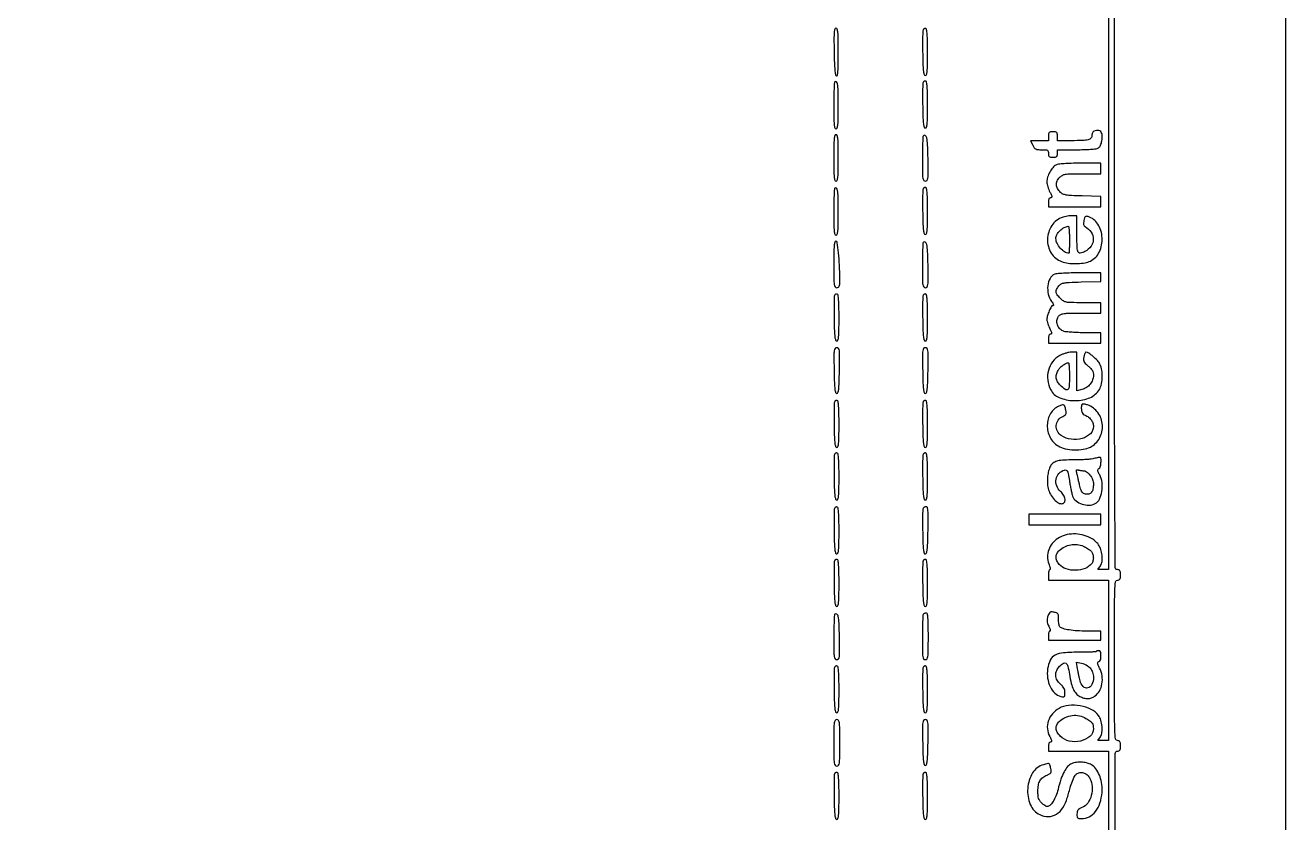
# Model space of a CAD drawing. Extents: x 56 to 1133, y 13 to 780.
# Drawn here: x 598.2 to 669.4, y 490.1 to 535.1 of the extents above; entities that cross this region are included whole.
import ezdxf

# ---------------------------------------------------------------- set-up
doc = ezdxf.new("R2010")
doc.units = 0
doc.header["$MEASUREMENT"] = 0

msp = doc.modelspace()

# ---------------------------------------------------------------- linework, layer by layer
for points in [[(512.7183, 748.668533, -0.000001), (459.121102, 751.17978, -0.000001), (407.844657, 753.582407, -0.000001), (364.322196, 755.62181, -0.000003), (342.098843, 756.663341)], [(597.152773, 709.532732, 0.000001), (644.775909, 711.772814, 0.02038)], [(546.558755, 675.894767, 0.000001), (593.453206, 675.911769, 0.256594)], [(529.032925, 286.436984, -0.000002), (529.83462, 265.012438, -0.000004), (530.769888, 240.009811, -0.000003), (531.839084, 211.4154, 0.000001), (532.991169, 180.601107, 0.000001), (534.178651, 148.843697, 0.000001), (535.23949, 120.47627, 0.000003), (535.941746, 101.701946, 0.000115)], [(340.916813, 486.835527, -0.000001), (340.895598, 462.377991, -0.192633)], [(1130.14234, 577.288816, 0.000001), (1112.945079, 577.188951, 0.000111)], [(593.378593, 696.469297, 0.000002), (562.930092, 696.495285, 0.000139)], [(659.5416, 273.9771, -0.000009), (659.54438, 420.999454, -0.000183)], [(340.275612, 460.29304, 0.000001), (337.392807, 449.674757, 0.000025)], [(528.70788, 577.073614, 0.000003), (528.686579, 549.005158, 0.000159)], [(1130.319428, 549.297508, 0.000003), (1130.298148, 577.178284, 0.310328)], [(308.265541, 303.202231, -0.000001), (310.164009, 315.537643, -0.000018)], [(358.825898, 675.890535, 0.000017), (481.082405, 675.883684, 0.000096)], [(478.976143, 642.156178, 0.000003), (460.681715, 642.17741, 0.000206)], [(482.385504, 704.150272, 0.000022), (544.65467, 707.067273, 0.000037)], [(321.234872, 387.4257), (331.297936, 424.538048, 0.000031), (335.156582, 438.772108, 0.000051), (338.404975, 450.762803), (341.355812, 461.659591, 0.06621), (341.361, 461.698598, -0.413751), (341.380839, 461.718469, -0.000002), (350.38024, 461.732641, -0.000245), (360.291398, 461.743336, -0.000147), (372.064797, 461.7468), (402.768594, 461.7468), (402.891952, 461.30265, -0.001526), (403.232355, 460.06236, -0.000038), (404.771147, 454.386117, -0.000039), (407.3347, 444.924004, -0.000004), (413.387069, 422.577), (422.906997, 387.4257)], [(570.418726, 576.335609, 0.000031), (590.725527, 576.204787, 0.000005), (610.740539, 576.077266, 0.000008), (627.662812, 575.969897)], [(413.809305, 423.6768, 0.00002), (410.054853, 437.539876, 0.000033), (406.87465, 449.277685, 0.000002), (404.013931, 459.83339, 0.00469)], [(659.189342, 332.340905, -0.000015), (659.196643, 226.03005, -0.00003)], [(542.626754, 577.181304, 0.000008), (528.894017, 577.250086, 0.173964)], [(528.669582, 509.78548, 0.000029), (528.6654, 436.649492)], [(659.562766, 466.606012, -0.000011), (659.584417, 494.02232, -0.413976), (659.7108, 494.1486, 0.087745), (659.795608, 494.163599, 0.177212), (659.846764, 494.206762, 0.10769), (659.873047, 494.290366, 0.022514), (659.88, 494.4447, 0.022514), (659.873047, 494.599034, 0.10769), (659.846764, 494.682637, 0.177212), (659.795608, 494.725801, 0.087745), (659.7108, 494.7408, -0.379306), (659.6024, 494.836853, -0.020821), (659.563541, 495.327712, -0.008841), (659.544583, 496.29062, -0.000501), (659.5416, 499.2669, -0.000501), (659.544583, 502.24318, -0.008841), (659.563541, 503.206087, -0.020821), (659.6024, 503.696947, -0.379306), (659.7108, 503.793, 0.087745), (659.795608, 503.807999, 0.177212), (659.846764, 503.851162, 0.10769), (659.873047, 503.934766, 0.022514), (659.88, 504.0891, 0.022514), (659.873047, 504.243434, 0.10769), (659.846764, 504.327037, 0.177212), (659.795608, 504.370201, 0.087745), (659.7108, 504.3852, -0.412362), (659.58699, 504.508229, -0.000398), (659.56285, 508.874184, -0.001125), (659.544401, 516.299784, -0.000059), (659.5416, 540.127872)], [(537.336475, 576.55572, 0.000021), (552.555434, 576.453381, 0.000045)], [(659.2032, 540.1287), (659.2032, 504.3852), (658.90515, 504.3852), (658.607099, 504.3852), (658.746765, 504.598357, 0.054172), (658.80834, 504.719037, 0.051452), (658.843879, 504.852228, 0.043613), (658.854962, 505.008593, 0.023962), (658.842618, 505.200222, 0.051699), (658.771869, 505.523354, 0.06928), (658.639623, 505.792172, 0.070921), (658.441818, 506.010056, 0.057523), (658.177091, 506.182416, 0.118853), (657.22867, 506.400109, 0.138289), (656.343638, 506.14004, 0.167504), (655.833135, 505.506456, 0.182124), (655.844174, 504.717711, -0.019156), (655.88872, 504.590156, -0.03505), (655.913569, 504.482875, -0.04509), (655.918729, 504.406447, -0.40758), (655.896994, 504.3852, 0.28929), (655.866921, 504.366211, 0.0469), (655.842052, 504.298221, 0.039439), (655.824836, 504.20257, 0.024818), (655.8192, 504.0891), (655.8192, 503.793), (657.5112, 503.793), (659.2032, 503.793), (659.2032, 499.2669), (659.2032, 494.7408), (658.90515, 494.7408), (658.607099, 494.7408), (658.746765, 494.953957, 0.113923), (658.838191, 495.201975, 0.054386), (658.844219, 495.543664, 0.053155), (658.7744, 495.893047, 0.081989), (658.635993, 496.167514, 0.123517), (658.22948, 496.505997, 0.068447), (657.611327, 496.705281, 0.067548), (656.951447, 496.731884, 0.109866), (656.420243, 496.5597, 0.079763), (656.039343, 496.244371, 0.099613), (655.811065, 495.847095, 0.104725), (655.760716, 495.408434, 0.096855), (655.889345, 494.97345, -0.011474), (655.969579, 494.810557, -0.071545), (655.996271, 494.721723, -0.227365), (655.982227, 494.676016, -0.209375), (655.93698, 494.6562, 0.175381), (655.887772, 494.638392, 0.110913), (655.850165, 494.589475, 0.074017), (655.826675, 494.509805, 0.034754), (655.8192, 494.4024), (655.8192, 494.1486), (657.5112, 494.1486), (659.2032, 494.1486), (659.201192, 447.30135)]]:
    msp.add_lwpolyline(points, format="xyb")
msp.add_lwpolyline([(669.186, 575.9568), (669.186, 315.444661)])
for points in [[(643.740402, 533.600307, 0.00406), (643.756728, 532.96505, 0.015187), (643.782342, 532.566555, 0.015954), (643.815887, 532.302721, 0.279848), (643.86945, 532.239657, 0.457179), (643.923833, 532.272009, 0.024232), (643.952953, 532.498145, 0.016613), (643.970691, 532.880231, 0.003292), (643.9752, 533.56515, 0.002775), (643.970992, 534.323334, 0.020868), (643.952044, 534.68165, 0.045773), (643.916017, 534.873058, 0.335075), (643.846152, 534.9258, 0.334735), (643.777124, 534.873757, 0.049826), (643.744064, 534.69123, 0.021548), (643.731413, 534.34501, 0.002753)], [(648.752716, 534.823195, 0.085122), (648.73559, 534.737196, 0.002729), (648.728022, 534.381592, 0.005198), (648.725738, 533.960703, 0.003577), (648.731522, 533.48371, 0.003364), (648.748798, 532.819585, 0.02243), (648.774439, 532.489781, 0.046873), (648.813754, 532.310711, 0.326126), (648.882, 532.2609, 0.334815), (648.950144, 532.312292, 0.045399), (648.985692, 532.499425, 0.021271), (649.004617, 532.846596, 0.00298), (649.0089, 533.56515, 0.003963), (649.003876, 534.199113, 0.015727), (648.985464, 534.588052, 0.017661), (648.95645, 534.841308, 0.282056), (648.903194, 534.904635, 0.109818), (648.859435, 534.909158, 0.095363), (648.815388, 534.895247, 0.090523), (648.777824, 534.865079, 0.087022)], [(648.752716, 531.862195, 0.085122), (648.73559, 531.776196, 0.002729), (648.728022, 531.420592, 0.005198), (648.725738, 530.999703, 0.003577), (648.731522, 530.52271, 0.003364), (648.748798, 529.858585, 0.02243), (648.774439, 529.528781, 0.046873), (648.813754, 529.349711, 0.326126), (648.882, 529.2999, 0.334815), (648.950144, 529.351292, 0.045399), (648.985692, 529.538425, 0.021271), (649.004617, 529.885596, 0.00298), (649.0089, 530.60415, 0.003963), (649.003876, 531.238113, 0.015727), (648.985464, 531.627052, 0.017661), (648.95645, 531.880308, 0.282056), (648.903194, 531.943635, 0.109818), (648.859435, 531.948158, 0.095363), (648.815388, 531.934247, 0.090523), (648.777824, 531.904079, 0.087022)], [(643.7778, 531.9084, 0.185783), (643.755036, 531.857152, 0.00225), (643.737967, 531.487515, 0.006347), (643.725474, 531.056085, 0.004064), (643.7214, 530.5548, 0.003), (643.725687, 529.840341, 0.021382), (643.744619, 529.49495, 0.045736), (643.7802, 529.308859, 0.334295), (643.8483, 529.2576, 0.338315), (643.916747, 529.309899, 0.04313), (643.952067, 529.50435, 0.020523), (643.970942, 529.863986, 0.002849), (643.9752, 530.6112, 0.00412), (643.968554, 531.417755, 0.033647), (643.937746, 531.784768, 0.167132), (643.872339, 531.909725, 0.406029)], [(658.37835, 529.116971, 0.131593), (658.337836, 529.086477, 0.061229), (658.303664, 529.029676, 0.054477), (658.280448, 528.957312, 0.050443), (658.2726, 528.879717, -0.187464), (658.21387, 528.728577, -0.145757), (658.061332, 528.637128, -0.054528), (657.751365, 528.592926, -0.007805), (657.10935, 528.581955), (656.3268, 528.5808), (656.3268, 528.8346, 0.030723), (656.318015, 528.977444, 0.167168), (656.2845, 529.0461, 0.167168), (656.215844, 529.079615, 0.030723), (656.073, 529.0884, 0.030723), (655.930156, 529.079615, 0.167168), (655.8615, 529.0461, 0.167168), (655.827985, 528.977444, 0.030723), (655.8192, 528.8346), (655.8192, 528.5808), (655.309427, 528.5808), (654.799655, 528.5808), (654.9309, 528.327, 0.040317), (655.017687, 528.187906, 0.118151), (655.103714, 528.115864, 0.095029), (655.224265, 528.082182, 0.020744), (655.440673, 528.0732, -0.012845), (655.66583, 528.067415, -0.115042), (655.760197, 528.040233, -0.209949), (655.80525, 527.980644, -0.058439), (655.8192, 527.8617, 0.047675), (655.829908, 527.749653, 0.173074), (655.86573, 527.688975, 0.144586), (655.93649, 527.658426, 0.030103), (656.073, 527.6502, 0.030103), (656.20951, 527.658426, 0.144586), (656.28027, 527.688975, 0.173074), (656.316092, 527.749653, 0.047675), (656.3268, 527.8617), (656.3268, 528.0732), (657.389862, 528.0732, 0.007454), (657.808703, 528.079445, 0.010021), (658.187648, 528.098353, 0.007433), (658.50201, 528.125064, 0.098256), (658.612921, 528.158828, 0.154457), (658.731871, 528.280787, 0.05471), (658.818112, 528.511933, 0.053282), (658.855363, 528.773742, 0.08576), (658.824834, 528.996445, 0.116807), (658.764175, 529.097665, 0.134473), (658.667339, 529.154533, 0.106771), (658.53652, 529.161201, 0.055485)], [(643.7214, 527.6079, 0.002961), (643.725679, 526.885252, 0.021161), (643.744597, 526.5363, 0.045065), (643.780112, 526.348124, 0.33533), (643.8483, 526.2966, 0.33533), (643.916488, 526.348124, 0.045065), (643.952003, 526.5363, 0.021161), (643.970921, 526.885252, 0.002961), (643.9752, 527.6079, 0.002961), (643.970921, 528.330548, 0.021161), (643.952003, 528.6795, 0.045065), (643.916488, 528.867676, 0.33533), (643.8483, 528.9192, 0.33533), (643.780112, 528.867676, 0.045065), (643.744597, 528.6795, 0.021161), (643.725679, 528.330548, 0.002961)], [(648.770963, 528.864563, 0.184819), (648.747515, 528.812041, 0.002526), (648.729885, 528.454858, 0.006735), (648.717003, 528.036689, 0.004331), (648.7128, 527.5515, 0.002223), (648.716338, 526.755579, 0.031725), (648.736839, 526.472596, 0.124776), (648.788308, 526.345222, 0.239031), (648.884203, 526.2966, 0.241928), (648.979598, 526.345627, 0.127296), (649.028803, 526.473206, 0.031203), (649.043793, 526.758582, 0.002073), (649.032253, 527.579798, 0.005812), (649.008983, 528.359874, 0.039819), (648.962619, 528.741037, 0.179814), (648.881416, 528.87158, 0.377517)], [(656.2422, 527.203626, 0.103418), (656.059154, 527.058761, 0.051257), (655.892937, 526.812, 0.049978), (655.77449, 526.524244, 0.072652), (655.734731, 526.253047, 0.049437), (655.746579, 526.132882, 0.022763), (655.784389, 525.980092, 0.022283), (655.839125, 525.82167, 0.028703), (655.903964, 525.681997, -0.009751), (655.992007, 525.509744, -0.080154), (656.017383, 525.425639, -0.272946), (655.999628, 525.383626, -0.160878), (655.946264, 525.366, 0.151713), (655.89126, 525.348917, 0.126765), (655.850939, 525.302605, 0.082653), (655.826727, 525.224123, 0.033589), (655.8192, 525.1122), (655.8192, 524.8584), (657.2997, 524.8584), (658.7802, 524.8584), (658.7802, 525.1476), (658.7802, 525.436801), (657.724812, 525.46485, -0.00451), (657.1251, 525.486204, -0.028884), (656.822864, 525.517251, -0.060294), (656.637793, 525.570581, -0.098822), (656.503446, 525.6621, -0.065842), (656.33919, 525.880748, -0.110353), (656.273103, 526.099825, -0.122409), (656.309298, 526.310121, -0.093104), (656.441752, 526.503843, -0.064786), (656.603044, 526.627994, -0.090056), (656.7741, 526.689851, -0.03824), (657.047058, 526.714737, -0.003619), (657.718855, 526.7196), (658.7802, 526.7196), (658.7802, 527.0157), (658.7802, 527.3118), (657.61695, 527.310553, 0.00624), (657.100164, 527.303549, 0.012898), (656.696839, 527.282627, 0.0141), (656.39446, 527.250509, 0.082527)], [(643.7778, 525.9018, 0.185783), (643.755036, 525.850552, 0.00225), (643.737967, 525.480915, 0.006347), (643.725474, 525.049485, 0.004064), (643.7214, 524.5482, 0.003), (643.725687, 523.833741, 0.021382), (643.744619, 523.48835, 0.045736), (643.7802, 523.302259, 0.334295), (643.8483, 523.251, 0.338315), (643.916747, 523.303299, 0.04313), (643.952067, 523.49775, 0.020523), (643.970942, 523.857386, 0.002849), (643.9752, 524.6046, 0.00412), (643.968554, 525.411155, 0.033647), (643.937746, 525.778168, 0.167132), (643.872339, 525.903125, 0.406029)], [(648.752716, 525.855595, 0.085122), (648.73559, 525.769596, 0.002729), (648.728022, 525.413992, 0.005198), (648.725738, 524.993103, 0.003577), (648.731522, 524.51611, 0.003364), (648.748798, 523.851985, 0.02243), (648.774439, 523.522181, 0.046873), (648.813754, 523.343111, 0.326126), (648.882, 523.2933, 0.334815), (648.950144, 523.344692, 0.045399), (648.985692, 523.531825, 0.021271), (649.004617, 523.878996, 0.00298), (649.0089, 524.59755, 0.003963), (649.003876, 525.231513, 0.015727), (648.985464, 525.620452, 0.017661), (648.95645, 525.873708, 0.282056), (648.903194, 525.937035, 0.109818), (648.859435, 525.941558, 0.095363), (648.815388, 525.927647, 0.090523), (648.777824, 525.897479, 0.087022)], [(656.534106, 524.231802, 0.162114), (655.956455, 523.712535, 0.142253), (655.767231, 522.920569, 0.145325), (656.032463, 522.162848, 0.170247), (656.654493, 521.729765, 0.047022), (657.031192, 521.662398, 0.03152), (657.468998, 521.653654, 0.03188), (657.884387, 521.698182, 0.071477), (658.185503, 521.795713, 0.171351), (658.691212, 522.311592, 0.123037), (658.845875, 523.110646, 0.125921), (658.606012, 523.87475, 0.182604), (658.050966, 524.300981, 0.063499), (657.954696, 524.317191, 0.200636), (657.894631, 524.294855, 0.133095), (657.853234, 524.227955, 0.023027), (657.817019, 524.082144, 0.027722), (657.798021, 523.949223, 0.075128), (657.804041, 523.854443, 0.107672), (657.835096, 523.786357, 0.104918), (657.8919, 523.736609, -0.11856), (658.22775, 523.426093, -0.151043), (658.347257, 523.02376, -0.152358), (658.218567, 522.626767, -0.121138), (657.876312, 522.330302, -0.066871), (657.616968, 522.238799, -0.347994), (657.490391, 522.302164, -0.103809), (657.435349, 522.537226, -0.005785), (657.4266, 523.2933), (657.4266, 524.3508), (657.10935, 524.347489, 0.028322), (656.969071, 524.338067, 0.018694), (656.809506, 524.31214, 0.01883), (656.655753, 524.275146, 0.034268)], [(657.0036, 522.9972, -0.004717), (657.000846, 522.705247, -0.007854), (656.992344, 522.459461, -0.002462), (656.98079, 522.250404, -0.396709), (656.965281, 522.2358, -0.147142), (656.732352, 522.305864, -0.066485), (656.489686, 522.517477, -0.065061), (656.304426, 522.793608, -0.115762), (656.2422, 523.058775, -0.127438), (656.299757, 523.280931, -0.070336), (656.470016, 523.50608, -0.06882), (656.701514, 523.680416, -0.106331), (656.94015, 523.753238, -0.406487), (656.965548, 523.732367, -0.00676), (656.984962, 523.533364, -0.013115), (656.999041, 523.288775, -0.007818)], [(643.7214, 521.6013, 0.00213), (643.724932, 520.771974, 0.02996), (643.745279, 520.475062, 0.116079), (643.795818, 520.340569, 0.250083), (643.8906, 520.29, 0.122379), (643.980074, 520.312233, 0.189668), (644.031239, 520.371902, 0.074784), (644.054542, 520.496668, 0.009064), (644.059362, 520.77645, 0.010519), (644.041991, 521.568194, 0.015357), (643.990636, 522.263881, 0.008526), (643.920482, 522.838677, 0.374205), (643.83554, 522.9126, 0.356161), (643.775726, 522.863803, 0.028848), (643.744391, 522.648468, 0.01835), (643.725967, 522.281254, 0.003358)], [(648.770963, 522.857962, 0.184819), (648.747515, 522.805441, 0.002526), (648.729885, 522.448258, 0.006735), (648.717003, 522.030089, 0.004331), (648.7128, 521.5449, 0.002223), (648.716338, 520.748979, 0.031725), (648.736839, 520.465996, 0.124776), (648.788308, 520.338622, 0.239031), (648.884203, 520.29, 0.241928), (648.979598, 520.339027, 0.127296), (649.028803, 520.466606, 0.031203), (649.043793, 520.751982, 0.002073), (649.032253, 521.573198, 0.005812), (649.008983, 522.353274, 0.039819), (648.962619, 522.734437, 0.179814), (648.881416, 522.86498, 0.377517)], [(656.174991, 521.047373, 0.174245), (655.914069, 520.815425, 0.096965), (655.784426, 520.40473, 0.085999), (655.812669, 519.927658, 0.097322), (656.001426, 519.510306, -0.025098), (656.059434, 519.419525, -0.054493), (656.092338, 519.343721, -0.10786), (656.09659, 519.294257, -0.376878), (656.074444, 519.2748, 0.268105), (655.979879, 519.220166, 0.0284), (655.860907, 518.983753, 0.034028), (655.765254, 518.71456, 0.068453), (655.7346, 518.491705, 0.055871), (655.745462, 518.394799, 0.020182), (655.781624, 518.260814, 0.019722), (655.833402, 518.116008, 0.022162), (655.89468, 517.981388, -0.011329), (655.973027, 517.81871, -0.073194), (655.998143, 517.731379, -0.232671), (655.98316, 517.686661, -0.200185), (655.93698, 517.6674, 0.175381), (655.887772, 517.649592, 0.110913), (655.850165, 517.600675, 0.074017), (655.826675, 517.521005, 0.034754), (655.8192, 517.4136), (655.8192, 517.1598), (657.2997, 517.1598), (658.7802, 517.1598), (658.7802, 517.4559), (658.7802, 517.752), (657.811281, 517.752, -0.008849), (657.419785, 517.758929, -0.011498), (657.061665, 517.779863, -0.010276), (656.766498, 517.810055, -0.076408), (656.631092, 517.848261, -0.111886), (656.445067, 517.989786, -0.09654), (656.326039, 518.205051, -0.099028), (656.298346, 518.444367, -0.125104), (656.370544, 518.654377, -0.107864), (656.485472, 518.767133, -0.102024), (656.639223, 518.824588, -0.035662), (656.915485, 518.847566, -0.002922), (657.64005, 518.8518), (658.7802, 518.8518), (658.7802, 519.1479), (658.7802, 519.444), (657.758492, 519.444, -0.003663), (657.089972, 519.448898, -0.044481), (656.835079, 519.475388, -0.099956), (656.668264, 519.544292, -0.048648), (656.489492, 519.691292, -0.036495), (656.317578, 519.890317, -0.129956), (656.255478, 520.045337, -0.148765), (656.28218, 520.198317, -0.053135), (656.403876, 520.386378, -0.091866), (656.536652, 520.499828, -0.086473), (656.70406, 520.561189, -0.03453), (656.98969, 520.592673, -0.003496), (657.672876, 520.615746), (658.7802, 520.645392), (658.7802, 520.890696), (658.7802, 521.136), (657.57465, 521.130638, 0.005905), (657.098756, 521.1229, 0.007838), (656.666211, 521.103967, 0.005811), (656.305925, 521.078329, 0.074887)], [(643.761316, 519.848995, 0.085122), (643.74419, 519.762996, 0.002729), (643.736622, 519.407392, 0.005198), (643.734338, 518.986503, 0.003577), (643.740122, 518.50951, 0.003364), (643.757398, 517.845385, 0.02243), (643.783039, 517.515581, 0.046873), (643.822354, 517.336511, 0.326126), (643.8906, 517.2867, 0.334815), (643.958744, 517.338092, 0.045399), (643.994292, 517.525225, 0.021271), (644.013217, 517.872396, 0.00298), (644.0175, 518.59095, 0.003963), (644.012476, 519.224913, 0.015727), (643.994064, 519.613852, 0.017661), (643.96505, 519.867108, 0.282056), (643.911794, 519.930435, 0.109818), (643.868035, 519.934958, 0.095363), (643.823988, 519.921047, 0.090523), (643.786424, 519.890879, 0.087022)], [(648.752716, 519.848995, 0.085122), (648.73559, 519.762996, 0.002729), (648.728022, 519.407392, 0.005198), (648.725738, 518.986503, 0.003577), (648.731522, 518.50951, 0.003364), (648.748798, 517.845385, 0.02243), (648.774439, 517.515581, 0.046873), (648.813754, 517.336511, 0.326126), (648.882, 517.2867, 0.334815), (648.950144, 517.338092, 0.045399), (648.985692, 517.525225, 0.021271), (649.004617, 517.872396, 0.00298), (649.0089, 518.59095, 0.003963), (649.003876, 519.224913, 0.015727), (648.985464, 519.613852, 0.017661), (648.95645, 519.867108, 0.282056), (648.903194, 519.930435, 0.109818), (648.859435, 519.934958, 0.095363), (648.815388, 519.921047, 0.090523), (648.777824, 519.890879, 0.087022)], [(643.740347, 515.61585, 0.003143), (643.757499, 514.912577, 0.021321), (643.782968, 514.565767, 0.043757), (643.821938, 514.376819, 0.331373), (643.8906, 514.3257, 0.331373), (643.959262, 514.376819, 0.043757), (643.998232, 514.565767, 0.021321), (644.023701, 514.912577, 0.003143), (644.040853, 515.61585, 0.002031), (644.052507, 516.44597, 0.031489), (644.037417, 516.73052, 0.13071), (643.987461, 516.857105, 0.238092), (643.8906, 516.906, 0.238092), (643.793739, 516.857105, 0.13071), (643.743783, 516.73052, 0.031489), (643.728693, 516.44597, 0.002031)], [(648.731747, 515.61585, 0.003143), (648.748899, 514.912577, 0.021321), (648.774368, 514.565767, 0.043757), (648.813338, 514.376819, 0.331373), (648.882, 514.3257, 0.331373), (648.950662, 514.376819, 0.043757), (648.989632, 514.565767, 0.021321), (649.015101, 514.912577, 0.003143), (649.032253, 515.61585, 0.002031), (649.043907, 516.44597, 0.031489), (649.028817, 516.73052, 0.13071), (648.978861, 516.857105, 0.238092), (648.882, 516.906, 0.238092), (648.785139, 516.857105, 0.13071), (648.735183, 516.73052, 0.031489), (648.720093, 516.44597, 0.002031)], [(656.4537, 516.46011, 0.102572), (656.052521, 516.112153, 0.098832), (655.816194, 515.628947, 0.095496), (655.778965, 515.077704, 0.0888), (655.946425, 514.536572, 0.176852), (656.42896, 514.092901, 0.092678), (657.237508, 513.921791, 0.089907), (658.076104, 514.053351, 0.152358), (658.64236, 514.472613, 0.097334), (658.784151, 514.776147, 0.047624), (658.847276, 515.200192, 0.047365), (658.828976, 515.635037, 0.08564), (658.721392, 515.973714, 0.066013), (658.577125, 516.180007, 0.029642), (658.339105, 516.410539, 0.026413), (658.089553, 516.603155, 0.152292), (657.932264, 516.6522, 0.265422), (657.905229, 516.636761, 0.032014), (657.87302, 516.5732, 0.031268), (657.842037, 516.486308, 0.020653), (657.816963, 516.383263, 0.044566), (657.800061, 516.227839, 0.115867), (657.823537, 516.118476, 0.089845), (657.89777, 516.014795, 0.020214), (658.060188, 515.869504, -0.026743), (658.207887, 515.733868, -0.066026), (658.295872, 515.61634, -0.077875), (658.341864, 515.492393, -0.050012), (658.3572, 515.339458, -0.093349), (658.309228, 515.084749, -0.079055), (658.170512, 514.848051, -0.076123), (657.959364, 514.658725, -0.076465), (657.70155, 514.541615), (657.4266, 514.464411), (657.4266, 515.558306), (657.4266, 516.6522), (657.10935, 516.650808, 0.045778), (656.963506, 516.636782, 0.023923), (656.785887, 516.594217, 0.023583), (656.606456, 516.532717, 0.033184)], [(657.0036, 515.2986, -0.012817), (656.989109, 514.733393, -0.185622), (656.909188, 514.553621, -0.372252), (656.768476, 514.543376, -0.036356), (656.489492, 514.784492, -0.059617), (656.331787, 514.98507, -0.099106), (656.258378, 515.186394, -0.101045), (656.268807, 515.397665, -0.063931), (656.36026, 515.627688, -0.070064), (656.465266, 515.766968, -0.036917), (656.629725, 515.908637, -0.036446), (656.805217, 516.019747, -0.111548), (656.94015, 516.057002, -0.395894), (656.965552, 516.035313, -0.006673), (656.984962, 515.835458, -0.013051), (656.999039, 515.590336, -0.007817)], [(643.761316, 513.842395, 0.085122), (643.74419, 513.756396, 0.002729), (643.736622, 513.400792, 0.005198), (643.734338, 512.979903, 0.003577), (643.740122, 512.50291, 0.003364), (643.757398, 511.838785, 0.02243), (643.783039, 511.508981, 0.046873), (643.822354, 511.329911, 0.326126), (643.8906, 511.2801, 0.334815), (643.958744, 511.331492, 0.045399), (643.994292, 511.518625, 0.021271), (644.013217, 511.865796, 0.00298), (644.0175, 512.58435, 0.003963), (644.012476, 513.218313, 0.015727), (643.994064, 513.607252, 0.017661), (643.96505, 513.860508, 0.282056), (643.911794, 513.923835, 0.109818), (643.868035, 513.928358, 0.095363), (643.823988, 513.914447, 0.090523), (643.786424, 513.884279, 0.087022)], [(648.752716, 513.842395, 0.085122), (648.73559, 513.756396, 0.002729), (648.728022, 513.400792, 0.005198), (648.725738, 512.979903, 0.003577), (648.731522, 512.50291, 0.003364), (648.748798, 511.838785, 0.02243), (648.774439, 511.508981, 0.046873), (648.813754, 511.329911, 0.326126), (648.882, 511.2801, 0.334815), (648.950144, 511.331492, 0.045399), (648.985692, 511.518625, 0.021271), (649.004617, 511.865796, 0.00298), (649.0089, 512.58435, 0.003963), (649.003876, 513.218313, 0.015727), (648.985464, 513.607252, 0.017661), (648.95645, 513.860508, 0.282056), (648.903194, 513.923835, 0.109818), (648.859435, 513.928358, 0.095363), (648.815388, 513.914447, 0.090523), (648.777824, 513.884279, 0.087022)], [(657.729892, 513.712492, 0.178653), (657.674042, 513.591297, 0.061264), (657.682706, 513.395091, 0.061775), (657.737874, 513.210148, 0.207458), (657.82845, 513.126038, -0.070623), (658.035072, 513.018391, -0.068907), (658.205537, 512.856729, -0.072625), (658.31844, 512.663725, -0.096373), (658.3572, 512.4645, -0.203648), (658.18194, 512.052044, -0.122971), (657.714477, 511.782852, -0.10309), (657.101257, 511.738431, -0.112192), (656.541762, 511.946852, -0.134184), (656.324523, 512.19256, -0.135128), (656.263193, 512.513917, -0.134617), (656.374951, 512.822304, -0.132764), (656.628857, 513.032507, 0.039846), (656.74364, 513.096288, 0.134606), (656.799469, 513.160409, 0.127836), (656.816341, 513.246075, 0.034407), (656.798421, 513.384643, 0.019048), (656.747186, 513.598179, 0.196345), (656.692638, 513.668269, 0.209616), (656.606673, 513.677629, 0.021979), (656.411918, 513.606814, 0.163719), (655.940201, 513.19537, 0.127436), (655.753924, 512.536352, 0.122309), (655.908785, 511.848489, 0.144967), (656.362643, 511.364012, 0.079111), (656.758647, 511.209414, 0.045004), (657.270045, 511.145487, 0.045078), (657.782684, 511.174063, 0.081622), (658.181986, 511.301381, 0.152853), (658.700259, 511.808889, 0.140162), (658.859191, 512.540104, 0.140652), (658.607452, 513.242908, 0.15419), (658.028707, 513.67507, 0.022262), (657.929608, 513.70474, 0.030461), (657.838084, 513.721915, 0.030985), (657.763906, 513.726567, 0.199091)], [(643.761316, 510.881395, 0.085122), (643.74419, 510.795396, 0.002729), (643.736622, 510.439792, 0.005198), (643.734338, 510.018903, 0.003577), (643.740122, 509.54191, 0.003364), (643.757398, 508.877785, 0.02243), (643.783039, 508.547981, 0.046873), (643.822354, 508.368911, 0.326126), (643.8906, 508.3191, 0.334815), (643.958744, 508.370492, 0.045399), (643.994292, 508.557625, 0.021271), (644.013217, 508.904796, 0.00298), (644.0175, 509.62335, 0.003963), (644.012476, 510.257313, 0.015727), (643.994064, 510.646252, 0.017661), (643.96505, 510.899508, 0.282056), (643.911794, 510.962835, 0.109818), (643.868035, 510.967358, 0.095363), (643.823988, 510.953447, 0.090523), (643.786424, 510.923279, 0.087022)], [(648.752716, 510.881395, 0.085122), (648.73559, 510.795396, 0.002729), (648.728022, 510.439792, 0.005198), (648.725738, 510.018903, 0.003577), (648.731522, 509.54191, 0.003364), (648.748798, 508.877785, 0.02243), (648.774439, 508.547981, 0.046873), (648.813754, 508.368911, 0.326126), (648.882, 508.3191, 0.334815), (648.950144, 508.370492, 0.045399), (648.985692, 508.557625, 0.021271), (649.004617, 508.904796, 0.00298), (649.0089, 509.62335, 0.003963), (649.003876, 510.257313, 0.015727), (648.985464, 510.646252, 0.017661), (648.95645, 510.899508, 0.282056), (648.903194, 510.962835, 0.109818), (648.859435, 510.967358, 0.095363), (648.815388, 510.953447, 0.090523), (648.777824, 510.923279, 0.087022)], [(658.3149, 510.640357, -0.027584), (658.137246, 510.613522, -0.008298), (657.864669, 510.592172, -0.008289), (657.557531, 510.578344, -0.008909), (657.2574, 510.575163, 0.011936), (656.691705, 510.565743, 0.046333), (656.344666, 510.51927, 0.079314), (656.118419, 510.427848, 0.113416), (655.963316, 510.277996, 0.068952), (655.853192, 510.043507, 0.039171), (655.783717, 509.73725, 0.0367), (655.759324, 509.396218, 0.03672), (655.785064, 509.05535, 0.076159), (655.887061, 508.726556, 0.060127), (656.08926, 508.413127, 0.064545), (656.336929, 508.182935, 0.156235), (656.57214, 508.1076, 0.242503), (656.712981, 508.180177, 0.184203), (656.757463, 508.350935, 0.110435), (656.677528, 508.584711, 0.075421), (656.496, 508.800227, -0.128176), (656.284306, 509.112601, -0.131181), (656.254483, 509.485685, -0.136242), (656.413711, 509.813697, -0.142632), (656.716733, 510.005667, -0.14091), (656.817869, 510.005806, -0.215296), (656.883748, 509.95001, -0.065375), (656.931788, 509.801769, -0.005721), (656.999338, 509.411486, 0.00577), (657.045044, 509.147565, 0.006025), (657.096221, 508.88855, 0.00581), (657.145722, 508.66587, 0.026273), (657.182869, 508.538081, 0.139457), (657.373541, 508.26675, 0.090122), (657.712447, 508.081007, 0.087121), (658.10657, 508.02233, 0.116875), (658.454524, 508.11441, 0.158239), (658.695993, 508.365673, 0.074392), (658.831959, 508.800384, 0.068877), (658.840453, 509.297387, 0.087984), (658.707087, 509.734769, -0.013074), (658.628552, 509.899304, -0.075176), (658.602953, 509.992117, -0.177412), (658.61655, 510.049636, -0.156535), (658.664787, 510.088402, 0.251641), (658.741242, 510.17711, 0.034081), (658.779246, 510.428294, 0.036764), (658.781297, 510.668611, 0.439986), (658.71675, 510.720471, 0.010275), (658.67606, 510.713373, 0.000885), (658.572533, 510.692924, 0.001167), (658.449132, 510.668023, 0.000905)], [(657.760383, 509.9688, -0.15285), (657.961791, 509.905756, -0.074215), (658.160248, 509.719064, -0.070026), (658.30701, 509.467402, -0.097338), (658.3572, 509.212033, -0.051457), (658.328383, 508.932766, -0.116768), (658.238876, 508.741715, -0.161041), (658.095085, 508.647334, -0.127537), (657.908095, 508.645876, -0.066231), (657.797478, 508.689824, -0.097176), (657.717927, 508.757399, -0.079005), (657.659282, 508.860979, -0.031314), (657.611616, 509.017901, 0.000166), (657.576718, 509.165208, 0.000087), (657.533205, 509.348462, 0.000087), (657.488538, 509.536285, 0.000133), (657.449788, 509.698909, -0.008181), (657.405116, 509.900741, -0.079116), (657.401307, 509.988133, -0.314799), (657.429372, 510.019856, -0.151889), (657.486222, 510.016159, 0.031683), (657.544328, 509.99799, 0.017167), (657.617666, 509.982712, 0.01704), (657.693669, 509.972236, 0.025731)], [(643.761316, 507.835795, 0.085122), (643.74419, 507.749796, 0.002729), (643.736622, 507.394192, 0.005198), (643.734338, 506.973303, 0.003577), (643.740122, 506.49631, 0.003364), (643.757398, 505.832185, 0.02243), (643.783039, 505.502381, 0.046873), (643.822354, 505.323311, 0.326126), (643.8906, 505.2735, 0.334815), (643.958744, 505.324892, 0.045399), (643.994292, 505.512025, 0.021271), (644.013217, 505.859196, 0.00298), (644.0175, 506.57775, 0.003963), (644.012476, 507.211713, 0.015727), (643.994064, 507.600652, 0.017661), (643.96505, 507.853908, 0.282056), (643.911794, 507.917235, 0.109818), (643.868035, 507.921758, 0.095363), (643.823988, 507.907847, 0.090523), (643.786424, 507.877679, 0.087022)], [(648.750017, 507.82876, 0.085874), (648.733911, 507.74725, 0.002468), (648.727229, 507.392126, 0.004926), (648.72554, 506.972806, 0.003363), (648.731522, 506.49631, 0.003364), (648.748798, 505.832185, 0.02243), (648.774439, 505.502381, 0.046873), (648.813754, 505.323311, 0.326126), (648.882, 505.2735, 0.334423), (648.950916, 505.325398, 0.04193), (648.989687, 505.520608, 0.020677), (649.015077, 505.878108, 0.003018), (649.032198, 506.60595, 0.002671), (649.041388, 507.362777, 0.021998), (649.02858, 507.707016, 0.053466), (648.994537, 507.88595, 0.330268), (648.923793, 507.9384, 0.076161), (648.8703, 507.930204, 0.064789), (648.818419, 507.906193, 0.066814), (648.775934, 507.870678, 0.093945)], [(657.792222, 505.708252, -0.02217), (657.908338, 505.653571, -0.017325), (658.02936, 505.584425, -0.017642), (658.137696, 505.512042, -0.040298), (658.212505, 505.448409, -0.110933), (658.308908, 505.296149, -0.073632), (658.34943, 505.092566, -0.072909), (658.329307, 504.88378, -0.103653), (658.248759, 504.716269, -0.141672), (657.885715, 504.449032, -0.08369), (657.352835, 504.348711, -0.083255), (656.813687, 504.42856, -0.137308), (656.43255, 504.681589, -0.067151), (656.296841, 504.88976, -0.111375), (656.25094, 505.093322, -0.119617), (656.297869, 505.286633, -0.085292), (656.432593, 505.465171, -0.068646), (656.734684, 505.679522, -0.075925), (657.073503, 505.794999, -0.075708), (657.432168, 505.80425, -0.067713)], [(643.761316, 504.874795, 0.085122), (643.74419, 504.788796, 0.002729), (643.736622, 504.433192, 0.005198), (643.734338, 504.012303, 0.003577), (643.740122, 503.53531, 0.003364), (643.757398, 502.871185, 0.02243), (643.783039, 502.541381, 0.046873), (643.822354, 502.362311, 0.326126), (643.8906, 502.3125, 0.334815), (643.958744, 502.363892, 0.045399), (643.994292, 502.551025, 0.021271), (644.013217, 502.898196, 0.00298), (644.0175, 503.61675, 0.003963), (644.012476, 504.250713, 0.015727), (643.994064, 504.639652, 0.017661), (643.96505, 504.892908, 0.282056), (643.911794, 504.956235, 0.109818), (643.868035, 504.960758, 0.095363), (643.823988, 504.946847, 0.090523), (643.786424, 504.916679, 0.087022)], [(648.752716, 504.874795, 0.085122), (648.73559, 504.788796, 0.002729), (648.728022, 504.433192, 0.005198), (648.725738, 504.012303, 0.003577), (648.731522, 503.53531, 0.003364), (648.748798, 502.871185, 0.02243), (648.774439, 502.541381, 0.046873), (648.813754, 502.362311, 0.326126), (648.882, 502.3125, 0.334815), (648.950144, 502.363892, 0.045399), (648.985692, 502.551025, 0.021271), (649.004617, 502.898196, 0.00298), (649.0089, 503.61675, 0.003963), (649.003876, 504.250713, 0.015727), (648.985464, 504.639652, 0.017661), (648.95645, 504.892908, 0.282056), (648.903194, 504.956235, 0.109818), (648.859435, 504.960758, 0.095363), (648.815388, 504.946847, 0.090523), (648.777824, 504.916679, 0.087022)], [(643.779563, 501.877163, 0.184819), (643.756115, 501.824641, 0.002526), (643.738485, 501.467458, 0.006735), (643.725603, 501.049289, 0.004331), (643.7214, 500.5641, 0.002223), (643.724938, 499.768179, 0.031725), (643.745439, 499.485196, 0.124776), (643.796908, 499.357822, 0.239031), (643.892803, 499.3092, 0.241928), (643.988198, 499.358227, 0.127296), (644.037403, 499.485806, 0.031203), (644.052393, 499.771182, 0.002073), (644.040853, 500.592398, 0.005812), (644.017583, 501.372474, 0.039819), (643.971219, 501.753637, 0.179814), (643.890016, 501.88418, 0.377517)], [(648.7692, 501.8754, 0.185292), (648.74645, 501.824315, 0.002389), (648.729367, 501.466941, 0.006546), (648.716875, 501.049167, 0.004201), (648.7128, 500.5641, 0.002254), (648.716369, 499.772417, 0.031262), (648.736802, 499.487212, 0.120793), (648.787525, 499.358141, 0.243639), (648.882, 499.3092, 0.250083), (648.976782, 499.359769, 0.116079), (649.027321, 499.494262, 0.02996), (649.047668, 499.791174, 0.00213), (649.0512, 500.6205, 0.003406), (649.046601, 501.295596, 0.018048), (649.028231, 501.664781, 0.027363), (648.997306, 501.883402, 0.35812), (648.9384, 501.9318, 0.043841), (648.891074, 501.927642, 0.036641), (648.842167, 501.915233, 0.038133), (648.798889, 501.897038, 0.077955)], [(655.822177, 501.852762, 0.060435), (655.757443, 501.686197, 0.074994), (655.740822, 501.520938, 0.068041), (655.773649, 501.345847, 0.039923), (655.857004, 501.14925, -0.02557), (655.897915, 501.059972, -0.050261), (655.919338, 500.984941, -0.084503), (655.919796, 500.934503, -0.368225), (655.898783, 500.9166, 0.264158), (655.86816, 500.899208, 0.058543), (655.842577, 500.842046, 0.046294), (655.824983, 500.760037, 0.029712), (655.8192, 500.6628), (655.8192, 500.409), (657.2997, 500.409), (658.7802, 500.409), (658.7802, 500.6628), (658.7802, 500.9166), (657.99765, 500.918618, -0.01357), (657.434305, 500.935364, -0.025684), (656.982868, 500.984407, -0.030339), (656.645485, 501.059933, -0.126801), (656.46772, 501.16484, -0.119384), (656.432965, 501.221814, -0.031115), (656.40646, 501.32653, -0.029808), (656.390405, 501.453187, -0.026594), (656.388638, 501.585811, 0.021215), (656.388185, 501.762216, 0.095896), (656.364204, 501.86185, 0.14654), (656.310644, 501.923113, 0.074985), (656.216224, 501.96434, 0.015562), (656.037469, 502.006359, 0.119485), (655.952017, 502.003102, 0.165199), (655.89088, 501.960972, 0.037163)], [(658.506154, 499.768354, -0.183036), (658.463276, 499.749034, -0.003525), (658.216381, 499.735634, -0.008025), (657.924655, 499.726552, -0.005231), (657.587725, 499.724998, 0.01925), (656.675404, 499.695206, 0.101064), (656.194729, 499.560837, 0.163953), (655.924654, 499.28329, 0.075732), (655.776156, 498.795585, 0.069866), (655.773597, 498.271575, 0.077044), (655.917772, 497.785607, 0.087762), (656.179349, 497.417079, 0.13779), (656.51715, 497.230514, 0.026699), (656.655346, 497.205743, 0.220241), (656.714626, 497.224705, 0.189792), (656.743606, 497.284313, 0.019353), (656.7498, 497.44429, 0.053352), (656.735163, 497.581077, 0.067971), (656.691827, 497.700189, 0.061674), (656.614218, 497.811736, 0.035073), (656.496, 497.926282, -0.093467), (656.309616, 498.154472, -0.113653), (656.235593, 498.419693, -0.114028), (656.28511, 498.689907, -0.094551), (656.449855, 498.932345, -0.050029), (656.674658, 499.116161, -0.327282), (656.811765, 499.109693, -0.167618), (656.911857, 498.949661, -0.015474), (657.004161, 498.48435, 0.016631), (657.109199, 497.961191, 0.05254), (657.22706, 497.624128, 0.07836), (657.38091, 497.398165, 0.085049), (657.593031, 497.237932, 0.04853), (657.823307, 497.145886, 0.072059), (658.03807, 497.11575, 0.078952), (658.237745, 497.148391, 0.072979), (658.423459, 497.241636, 0.110216), (658.691256, 497.534782, 0.087009), (658.837808, 497.939891, 0.0816), (658.842675, 498.395022, 0.080003), (658.702095, 498.83116, -0.011898), (658.618372, 499.00551, -0.077309), (658.592519, 499.099077, -0.188663), (658.60768, 499.156609, -0.144435), (658.659795, 499.196499, 0.242938), (658.750988, 499.298863, 0.059782), (658.781513, 499.529327, 0.064538), (658.755923, 499.747723, 0.343995), (658.6674, 499.8168, 0.03818), (658.62066, 499.813226, 0.03482), (658.573504, 499.802569, 0.036623), (658.532676, 499.786964, 0.086994)], [(643.761316, 498.868195, 0.085122), (643.74419, 498.782196, 0.002729), (643.736622, 498.426592, 0.005198), (643.734338, 498.005703, 0.003577), (643.740122, 497.52871, 0.003364), (643.757398, 496.864585, 0.02243), (643.783039, 496.534781, 0.046873), (643.822354, 496.355711, 0.326126), (643.8906, 496.3059, 0.334815), (643.958744, 496.357292, 0.045399), (643.994292, 496.544425, 0.021271), (644.013217, 496.891596, 0.00298), (644.0175, 497.61015, 0.003963), (644.012476, 498.244113, 0.015727), (643.994064, 498.633052, 0.017661), (643.96505, 498.886308, 0.282056), (643.911794, 498.949635, 0.109818), (643.868035, 498.954158, 0.095363), (643.823988, 498.940247, 0.090523), (643.786424, 498.910079, 0.087022)], [(648.752716, 498.868195, 0.085122), (648.73559, 498.782196, 0.002729), (648.728022, 498.426592, 0.005198), (648.725738, 498.005703, 0.003577), (648.731522, 497.52871, 0.003364), (648.748798, 496.864585, 0.02243), (648.774439, 496.534781, 0.046873), (648.813754, 496.355711, 0.326126), (648.882, 496.3059, 0.334815), (648.950144, 496.357292, 0.045399), (648.985692, 496.544425, 0.021271), (649.004617, 496.891596, 0.00298), (649.0089, 497.61015, 0.003963), (649.003876, 498.244113, 0.015727), (648.985464, 498.633052, 0.017661), (648.95645, 498.886308, 0.282056), (648.903194, 498.949635, 0.109818), (648.859435, 498.954158, 0.095363), (648.815388, 498.940247, 0.090523), (648.777824, 498.910079, 0.087022)], [(658.16685, 498.839273, -0.047881), (658.250249, 498.723913, -0.048451), (658.309799, 498.595241, -0.046431), (658.345307, 498.452509, -0.037776), (658.3572, 498.295325, -0.106514), (658.272706, 497.903191, -0.231025), (658.041295, 497.711321, -0.271124), (657.779691, 497.789771, -0.125699), (657.60353, 498.112349, -0.008356), (657.569163, 498.257136, -0.004295), (657.530713, 498.439548, -0.004267), (657.494345, 498.628015, -0.006427), (657.466166, 498.792934), (657.407509, 499.164968), (657.692005, 499.110275, -0.050179), (657.814837, 499.073592, -0.032043), (657.948845, 499.008107, -0.032061), (658.073247, 498.92612, -0.050627)], [(643.7214, 494.6139, 0.00213), (643.724932, 493.784574, 0.02996), (643.745279, 493.487662, 0.116079), (643.795818, 493.353169, 0.250083), (643.8906, 493.3026, 0.250083), (643.985382, 493.353169, 0.116079), (644.035921, 493.487662, 0.02996), (644.056268, 493.784574, 0.00213), (644.0598, 494.6139, 0.00213), (644.056268, 495.443226, 0.02996), (644.035921, 495.740137, 0.116079), (643.985382, 495.874631, 0.250083), (643.8906, 495.9252, 0.250083), (643.795818, 495.874631, 0.116079), (643.745279, 495.740137, 0.02996), (643.724932, 495.443226, 0.00213)], [(648.731747, 494.63505, 0.003143), (648.748899, 493.931777, 0.021321), (648.774368, 493.584967, 0.043757), (648.813338, 493.396019, 0.331373), (648.882, 493.3449, 0.331373), (648.950662, 493.396019, 0.043757), (648.989632, 493.584967, 0.021321), (649.015101, 493.931777, 0.003143), (649.032253, 494.63505, 0.002031), (649.043907, 495.46517, 0.031489), (649.028817, 495.74972, 0.13071), (648.978861, 495.876305, 0.238092), (648.882, 495.9252, 0.238092), (648.785139, 495.876305, 0.13071), (648.735183, 495.74972, 0.031489), (648.720093, 495.46517, 0.002031)], [(657.9342, 495.998837, -0.020457), (658.160183, 495.848848, -0.079998), (658.278149, 495.730616, -0.106309), (658.335453, 495.599771, -0.051938), (658.353214, 495.4176, -0.21427), (658.154606, 494.983116, -0.125126), (657.634993, 494.718562, -0.109493), (656.993614, 494.716089, -0.143762), (656.482246, 494.995339, -0.065961), (656.31673, 495.211414, -0.11598), (656.252498, 495.425872, -0.128528), (656.293153, 495.631091, -0.0916), (656.432593, 495.820771, -0.079236), (656.771065, 496.050374, -0.080139), (657.16285, 496.162172, -0.081266), (657.565135, 496.144403, -0.084886)], [(657.121308, 493.43991, 0.109794), (656.8994, 493.27334, 0.055794), (656.70231, 492.983208, 0.041356), (656.52365, 492.563648, 0.019112), (656.358682, 491.993579, -0.032533), (656.236226, 491.609323, -0.048973), (656.076663, 491.296306, -0.060846), (655.902088, 491.085144, -0.191911), (655.7346, 491.0184, -0.127719), (655.686225, 491.030962, -0.02436), (655.608421, 491.079399, -0.024553), (655.520924, 491.146557, -0.020418), (655.434655, 491.226055, -0.047386), (655.329719, 491.353017, -0.072701), (655.267656, 491.48122, -0.057234), (655.23628, 491.643176, -0.019257), (655.227, 491.884031, -0.03986), (655.254482, 492.228215, -0.088201), (655.340863, 492.476109, -0.101469), (655.49789, 492.657512, -0.065683), (655.739101, 492.796864, 0.02754), (655.885979, 492.86741, 0.135254), (655.9513, 492.930966, 0.147887), (655.97177, 493.015877, 0.035093), (655.953089, 493.161905, 0.013882), (655.90451, 493.374003, 0.208577), (655.858839, 493.432345, 0.182899), (655.782006, 493.442668, 0.010292), (655.544931, 493.382432, 0.190514), (654.930018, 492.918921, 0.119179), (654.650415, 492.049418, 0.117438), (654.797373, 491.138326, 0.182657), (655.336429, 490.565525, 0.118085), (655.815015, 490.458842, 0.134049), (656.26539, 490.589454, 0.115215), (656.635603, 490.954369, 0.073034), (656.882294, 491.510693, -0.005203), (657.072494, 492.167251, -0.023362), (657.205519, 492.544393, -0.040168), (657.320581, 492.773111, -0.134045), (657.441546, 492.887599, -0.107563), (657.637411, 492.943305, -0.109894), (657.837076, 492.911878, -0.101246), (658.017022, 492.794796, -0.078891), (658.155698, 492.606467, -0.100882), (658.285154, 492.14968, -0.08551), (658.237224, 491.649449, -0.090833), (658.031226, 491.220041, -0.137495), (657.708122, 490.964557, 0.031924), (657.562712, 490.892585, 0.099659), (657.481162, 490.820758, 0.114065), (657.439818, 490.728893, 0.048975), (657.4266, 490.594265, 0.031273), (657.43555, 490.451307, 0.171216), (657.469673, 490.383154, 0.16486), (657.539811, 490.350077, 0.028482), (657.688497, 490.3416, 0.122949), (658.115111, 490.448114, 0.104407), (658.471914, 490.747063, 0.087328), (658.72318, 491.216866, 0.059272), (658.843094, 491.813002, 0.052592), (658.831782, 492.265576, 0.053067), (658.726201, 492.704403, 0.057175), (658.542883, 493.077807, 0.092131), (658.300933, 493.335274, 0.08466), (658.053145, 493.459214, 0.051648), (657.731181, 493.521694, 0.051241), (657.39931, 493.517074, 0.077374)], [(643.761316, 492.861595, 0.085122), (643.74419, 492.775596, 0.002729), (643.736622, 492.419992, 0.005198), (643.734338, 491.999103, 0.003577), (643.740122, 491.52211, 0.003364), (643.757398, 490.857985, 0.02243), (643.783039, 490.528181, 0.046873), (643.822354, 490.349111, 0.326126), (643.8906, 490.2993, 0.334815), (643.958744, 490.350692, 0.045399), (643.994292, 490.537825, 0.021271), (644.013217, 490.884996, 0.00298), (644.0175, 491.60355, 0.003963), (644.012476, 492.237513, 0.015727), (643.994064, 492.626452, 0.017661), (643.96505, 492.879708, 0.282056), (643.911794, 492.943035, 0.109818), (643.868035, 492.947558, 0.095363), (643.823988, 492.933647, 0.090523), (643.786424, 492.903479, 0.087022)], [(648.752716, 492.861595, 0.085122), (648.73559, 492.775596, 0.002729), (648.728022, 492.419992, 0.005198), (648.725738, 491.999103, 0.003577), (648.731522, 491.52211, 0.003364), (648.748798, 490.857985, 0.02243), (648.774439, 490.528181, 0.046873), (648.813754, 490.349111, 0.326126), (648.882, 490.2993, 0.334815), (648.950144, 490.350692, 0.045399), (648.985692, 490.537825, 0.021271), (649.004617, 490.884996, 0.00298), (649.0089, 491.60355, 0.003963), (649.003876, 492.237513, 0.015727), (648.985464, 492.626452, 0.017661), (648.95645, 492.879708, 0.282056), (648.903194, 492.943035, 0.109818), (648.859435, 492.947558, 0.095363), (648.815388, 492.933647, 0.090523), (648.777824, 492.903479, 0.087022)]]:
    msp.add_lwpolyline(points, format="xyb", close=True)
msp.add_lwpolyline([(654.7194, 507.2193), (654.7194, 506.9232), (656.7498, 506.9232), (658.7802, 506.9232), (658.7802, 507.2193), (658.7802, 507.5154), (656.7498, 507.5154), (654.7194, 507.5154)], close=True)

doc.saveas('drawing.dxf')
